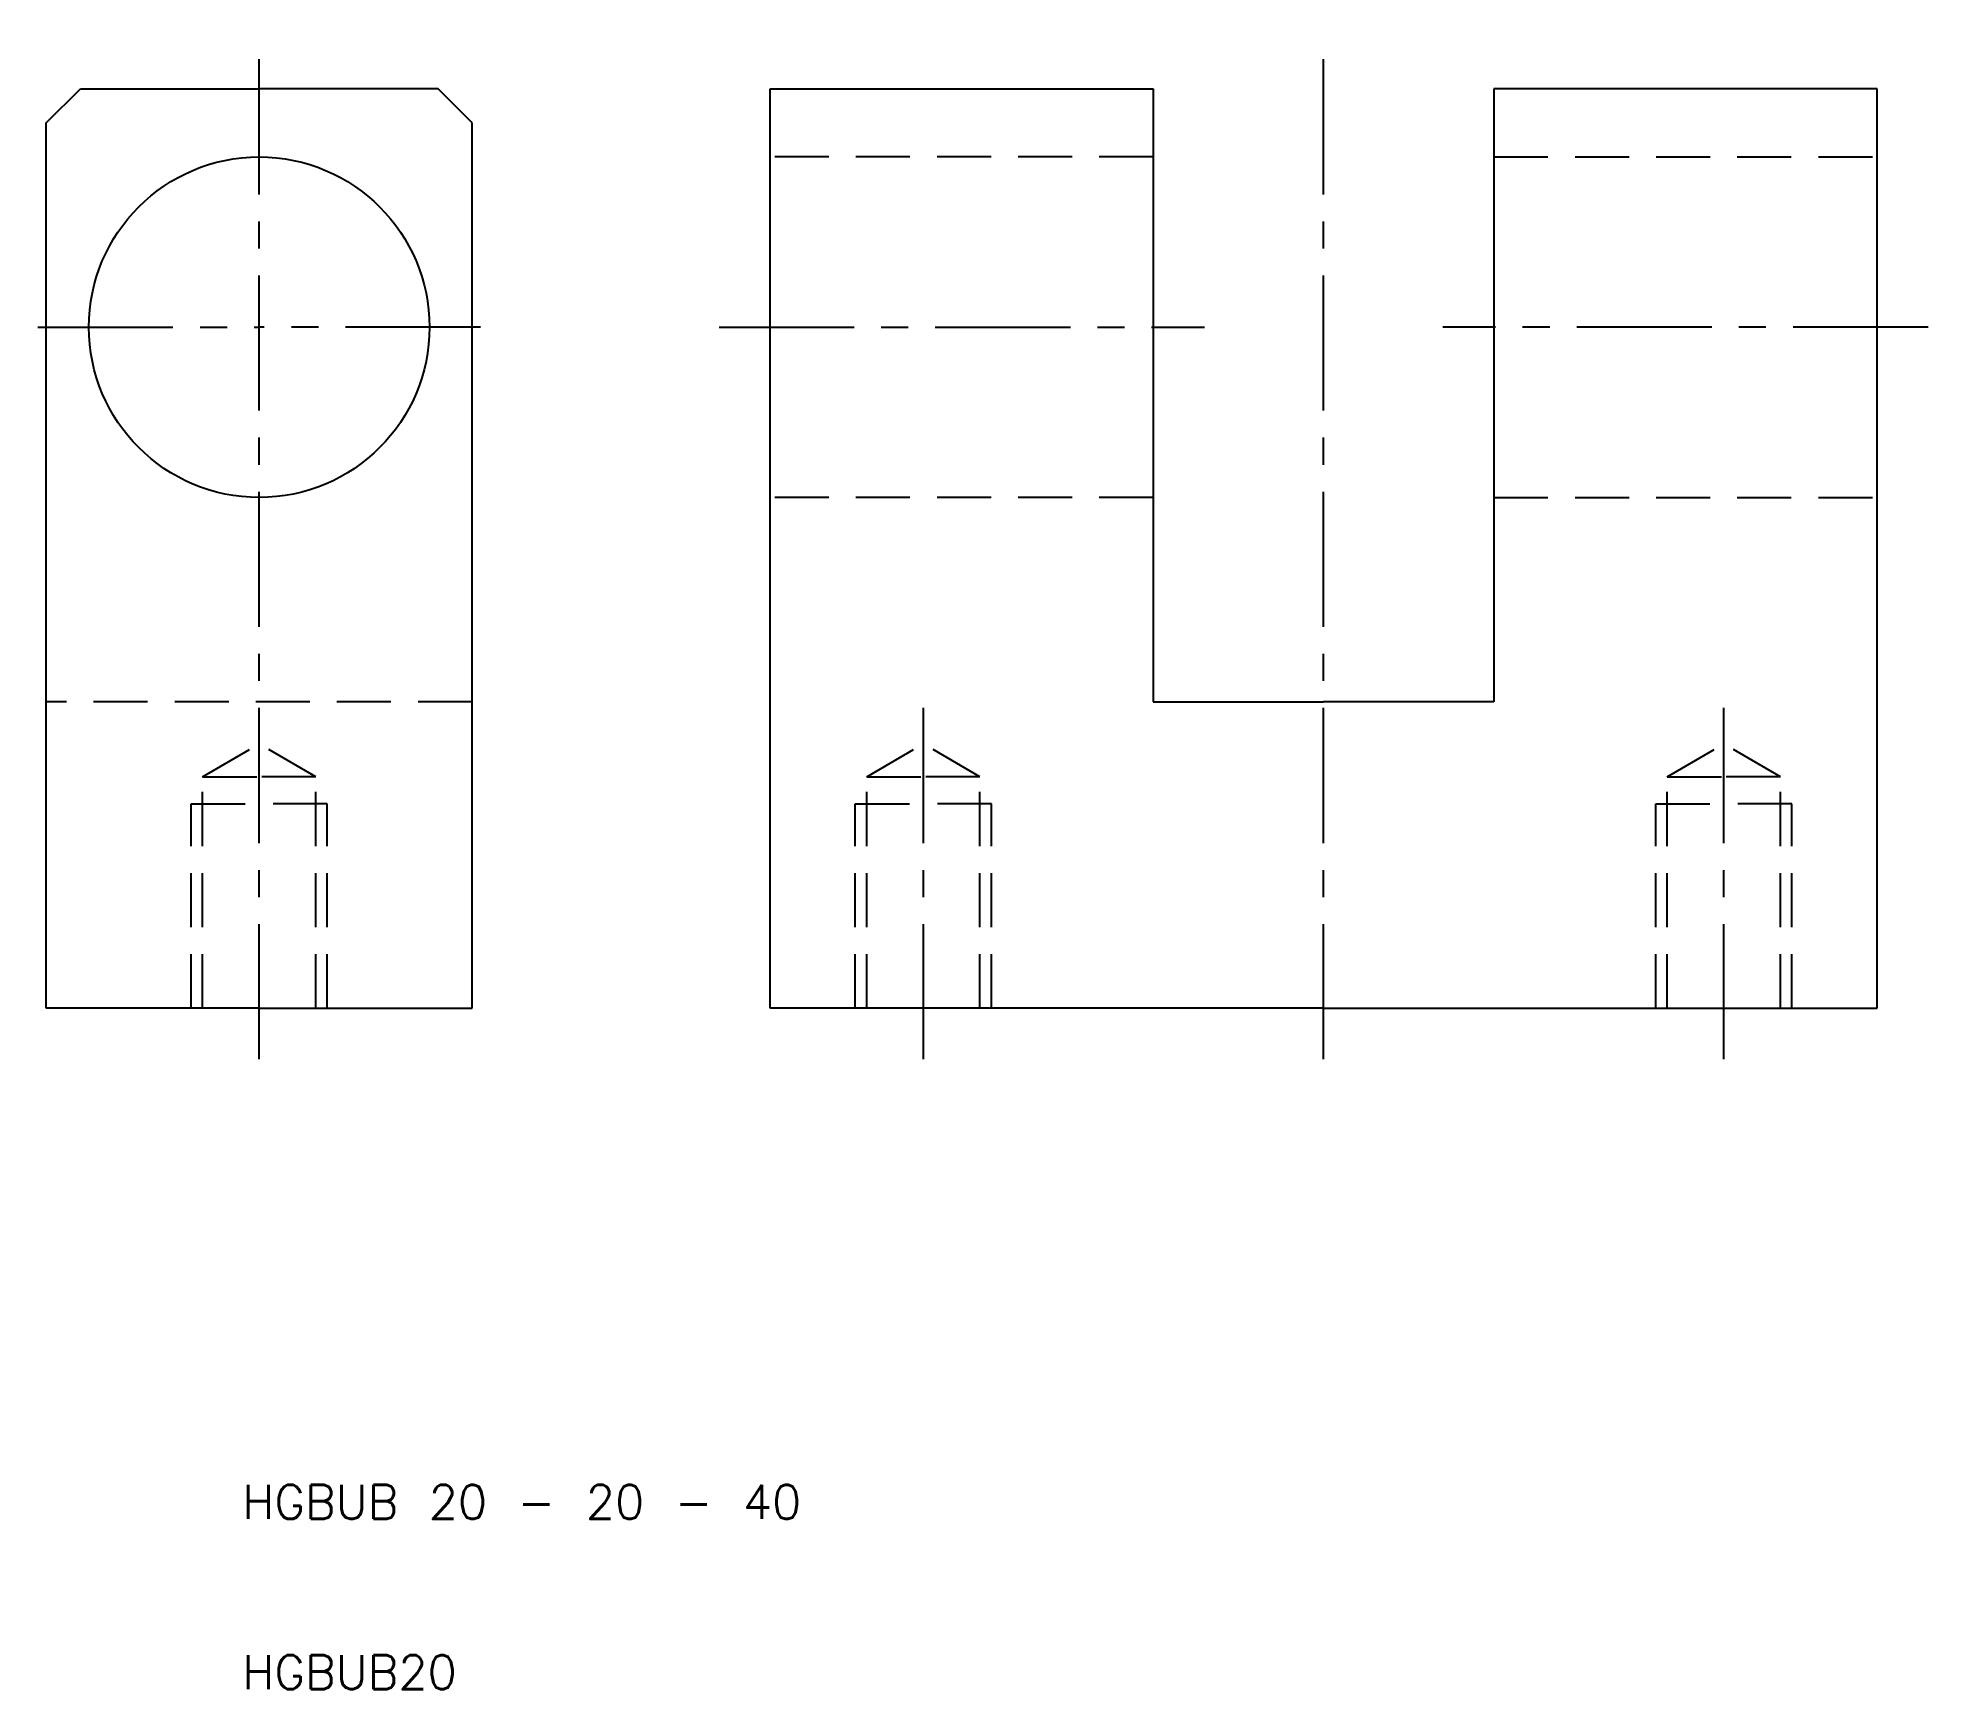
# Model space of a CAD drawing. Extents: x -2 to 109, y 10 to 107.
import ezdxf

# ---------------------------------------------------------------- set-up
doc = ezdxf.new("R2010")
doc.units = 0
doc.header["$LTSCALE"] = 0.25
doc.linetypes.add('CENTER', pattern=[50.8, 31.75, -6.35, 6.35, -6.35])
doc.linetypes.add('DASHED', pattern=[19.05, 12.7, -6.35])
doc.layers.get('0').update_dxf_attribs({"linetype": 'CONTINUOUS'})
doc.layers.add('CENTER', color=1, linetype='CENTER')
doc.styles.get("Standard").update_dxf_attribs({"font": 'txt.shx', "bigfont": 'extfont.shx'})

msp = doc.modelspace()

# ---------------------------------------------------------------- linework, layer by layer
for p, q in [((-1.5, 102), (0.5, 104)), ((0.5, 104), (11, 104)), ((21.5, 104), (11, 104)), ((23.5, 102), (21.5, 104)), ((41, 50), (41, 104)), ((41, 104), (63.5, 104)), ((63.5, 104), (63.5, 68)), ((83.5, 104), (83.5, 68)), ((106, 104), (83.5, 104)), ((106, 50), (106, 104)), ((-1.5, 50), (-1.5, 102)), ((23.5, 50), (23.5, 102)), ((63.5, 68), (73.5, 68)), ((83.5, 68), (73.5, 68)), ((11, 50), (-1.5, 50)), ((11, 50), (23.5, 50)), ((73.5, 50), (41, 50)), ((73.5, 50), (106, 50))]:
    msp.add_line(p, q)
at = {"color": 3, "linetype": 'DASHED'}
for p, q in [((63.5, 100), (41, 100)), ((83.5, 100), (106, 100)), ((63.5, 80), (41, 80)), ((83.5, 80), (106, 80)), ((23.5, 68), (-1.5, 68)), ((7.68, 63.6), (11, 65.52)), ((14.32, 63.6), (11, 65.52)), ((46.68, 63.6), (50, 65.52)), ((53.32, 63.6), (50, 65.52)), ((93.68, 63.6), (97, 65.52)), ((100.32, 63.6), (97, 65.52)), ((7.68, 50), (7.68, 63.6)), ((7.68, 63.6), (11, 63.6)), ((14.32, 63.6), (11, 63.6)), ((14.32, 50), (14.32, 63.6)), ((46.68, 50), (46.68, 63.6)), ((46.68, 63.6), (50, 63.6)), ((53.32, 63.6), (50, 63.6)), ((53.32, 50), (53.32, 63.6)), ((93.68, 50), (93.68, 63.6)), ((93.68, 63.6), (97, 63.6)), ((100.32, 63.6), (97, 63.6)), ((100.32, 50), (100.32, 63.6)), ((7, 50), (7, 62)), ((7, 62), (11, 62)), ((15, 62), (11, 62)), ((15, 50), (15, 62)), ((46, 50), (46, 62)), ((46, 62), (50, 62)), ((54, 62), (50, 62)), ((54, 50), (54, 62)), ((93, 50), (93, 62)), ((93, 62), (97, 62)), ((101, 62), (97, 62)), ((101, 50), (101, 62))]:
    msp.add_line(p, q, dxfattribs=at)
msp.add_circle((11, 90), 10)
at = {"layer": 'CENTER', "color": 1, "linetype": 'CENTER'}
for p, q in [((11, 47), (11, 107)), ((73.5, 47), (73.5, 107)), ((-2, 90), (11, 90)), ((24, 90), (11, 90)), ((38, 90), (66.5, 90)), ((109, 90), (80.5, 90)), ((50, 47), (50, 68.52)), ((97, 47), (97, 68.52))]:
    msp.add_line(p, q, dxfattribs=at)

# ---------------------------------------------------------------- texts
for s, p in [('HGBUB 20 - 20 - 40', (10, 20)), ('HGBUB20', (10, 10))]:
    msp.add_text(s, height=2).set_placement(p)

doc.saveas('drawing.dxf')
